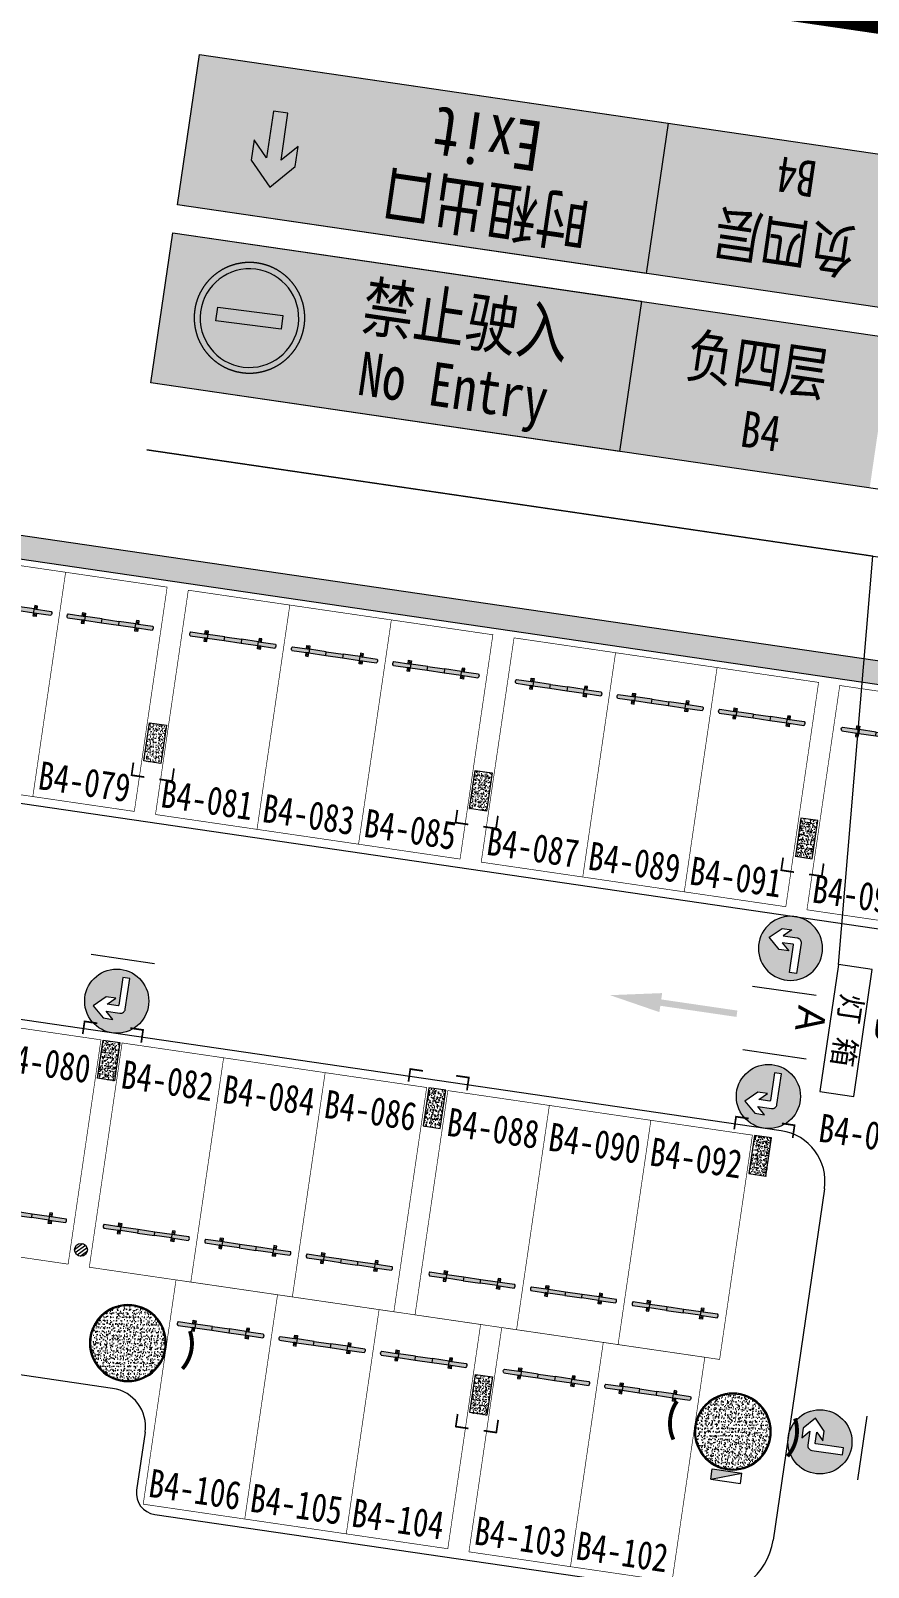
# Model space of a CAD drawing. Header units: inches. Extents: x -414268 to 632271, y -366004 to 318730.
# Drawn here: x -48083 to -28492, y 195380 to 231313 of the extents above; entities that cross this region are included whole.
import ezdxf

# ---------------------------------------------------------------- set-up
doc = ezdxf.new("R2010")
doc.units = ezdxf.units.IN
doc.header["$LTSCALE"] = 1200
doc.header["$MEASUREMENT"] = 0
doc.linetypes.add('DASHED', pattern=[19.05, 12.7, -6.35])
doc.layers.get('0').update_dxf_attribs({"linetype": 'CONTINUOUS', "lineweight": 0})
for name, color, linetype, lineweight in [('0--PAI--', 7, 'CONTINUOUS', 0), ('0--PAI--BLUE', 5, 'CONTINUOUS', 0), ('0--PAI--RED', 1, 'CONTINUOUS', 0), ('0--弧型立面标', 7, 'CONTINUOUS', 0), ('0--挡车架', 7, 'CONTINUOUS', 0), ('0--灯箱字(黄底黑字)', 7, 'CONTINUOUS', 0), ('0--灯箱编号', 3, 'CONTINUOUS', 0), ('0--直行箭头', 7, 'CONTINUOUS', 0), ('0--立面标', 7, 'CONTINUOUS', 0), ('0--路缘线', 1, 'CONTINUOUS', 0), ('0－－车位', 4, 'CONTINUOUS', 0), ('0－－车位号码', 7, 'CONTINUOUS', 0), ('7', 7, 'CONTINUOUS', 0), ('COL-GRID-UG-1_8A_200701111', 7, 'CONTINUOUS', 0), ('COL-GRID-UG-1_8A_200701112', 7, 'CONTINUOUS', 0), ('COL-GRID-UG-1_8A_200701113', 7, 'CONTINUOUS', 0), ('COL-GRID-UG-1_8A_200701115', 7, 'CONTINUOUS', 0), ('COL-GRID-UG-1_8A_200701116', 7, 'CONTINUOUS', 0), ('COLUMN', 7, 'CONTINUOUS', 0), ('HATCH', 7, 'CONTINUOUS', 0), ('HY消火栓', 7, 'CONTINUOUS', 0), ('LEE-DL1', 7, 'CONTINUOUS', 0), ('PUB_TEXT', 7, 'CONTINUOUS', 0), ('PUB_TITLE', 7, 'CONTINUOUS', 0)]:
    doc.layers.add(name, color=color, linetype=linetype, lineweight=lineweight)
doc.layers.add('0--灯箱--字', color=7, linetype='CONTINUOUS', lineweight=0, true_color=0xf7f7f7)
doc.styles.add('-宋体', font='', dxfattribs={"width": 0.8})
doc.styles.add('-黑体', font='simhei.ttf', dxfattribs={"width": 0.8})
doc.styles.add('方正大黑', font='', dxfattribs={"width": 0.8})
doc.styles.get('-宋体').set_extended_font_data('SimSun')
doc.styles.get('方正大黑').set_extended_font_data('FZDaHei-B02S')

# ---------------------------------------------------------------- blocks, each defined once
blk = doc.blocks.new('COL-GRID-UG-1.8a 20070111$0$.8')
at = {"layer": 'COL-GRID-UG-1_8A_200701112'}
h = blk.add_hatch(dxfattribs=at)
h.set_pattern_fill('AR-CONC', color=251, scale=0.02, angle=8.3206, style=0)
h.set_pattern_definition([(50, (-65.09035, -5.26929), (0.14345204, -0.01255043), [0.015, -0.165]), (355, (-65.09035, -5.26929), (-0.02775027, 0.15043843), [0.012, -0.132]), (100.4514, (-65.0784, -5.27034), (0.11570188, 0.1378879), [0.01274804, -0.14022842]), (46.1842, (-65.09035, -5.2293), (0.2134482, -0.0331038), [0.0225, -0.2475]), (96.6356, (-65.07256, -5.23205), (0.18693254, 0.1948236), [0.01912206, -0.2103426]), (351.1842, (-65.09035, -5.2293), (0.1869324, 0.1948237), [0.018, -0.198]), (21, (-65.07035, -5.23929), (0.1193814, -0.08052378), [0.015, -0.165]), (326, (-65.07035, -5.23929), (0.04866307, 0.14503), [0.012, -0.132]), (71.4514, (-65.0604, -5.246), (0.16804453, 0.0645061), [0.01274804, -0.14022842]), (37.5, (-65.09035, -5.26929), (0.00243197, 0.06657877), [0, -0.1304, 0, -0.134, 0, -0.1325]), (7.5, (-65.09035, -5.26929), (0.05261391, 0.07888234), [0, -0.0764, 0, -0.1274, 0, -0.0505]), (327.5, (-65.13495, -5.26929), (0.106764487, -0.004510974), [0, -0.05, 0, -0.156, 0, -0.207]), (317.5, (-65.15495, -5.26929), (0.11663723, 0.020021), [0, -0.065, 0, -0.1036, 0, -0.147])])
h.paths.add_polyline_path([(0.45, -0.2), (-0.45, -0.2), (-0.45, 0.2), (0.45, 0.2)])
at = {"layer": 'COL-GRID-UG-1_8A_200701113'}
blk.add_lwpolyline([(0.45, -0.2), (-0.45, -0.2), (-0.45, 0.2), (0.45, 0.2)], close=True, dxfattribs=at)
blk = doc.blocks.new('COL-GRID-UG-1.8a 20070111$0$COL_1.8')
at = {"layer": 'COL-GRID-UG-1_8A_200701116'}
h = blk.add_hatch(dxfattribs=at)
h.set_pattern_fill('STEEL', color=256, scale=0.5, style=0)
h.set_pattern_definition([(315, (21.45, -21.45), (-0.04419417, -0.04419417), []), (315, (21.45, -21.48125), (-0.04419417, -0.04419417), [])])
edge = h.paths.add_edge_path(flags=16)
edge.add_arc((0, 0), 0.875, 0, 360)
edge = h.paths.add_edge_path()
edge.add_arc((0, 0), 0.9, 0, 360)
h = blk.add_hatch(dxfattribs=at)
h.set_pattern_fill('AR-CONC', color=256, scale=0.025, style=0)
h.set_pattern_definition([(310, (21.45, -21.45), (0.17931505, 0.015688), [0.01875, -0.20625]), (5, (21.45, -21.45), (-0.0346878, -0.188048), [0.015, -0.165]), (259.5486, (21.46494, -21.4487), (0.1446273, -0.1723599), [0.015935, -0.1752855]), (313.8158, (21.45, -21.5), (0.2668103, 0.0413798), [0.028125, -0.309375]), (263.3644, (21.47223, -21.49655), (0.2336657, -0.2435295), [0.0239026, -0.2629282]), (8.8158, (21.45, -21.5), (0.2336655, -0.2435297), [0.0225, -0.2475]), (339, (21.475, -21.4875), (0.14922676, 0.1006547), [0.01875, -0.20625]), (34, (21.475, -21.4875), (0.0608288, -0.1812875), [0.015, -0.165]), (288.5486, (21.48744, -21.47911), (0.2100557, -0.0806326), [0.015935, -0.1752855]), (322.5, (21.45, -21.45), (0.00303996, -0.08322346), [0, -0.163, 0, -0.1675, 0, -0.165625]), (352.5, (21.45, -21.45), (0.06576738, -0.09860293), [0, -0.0955, 0, -0.15925, 0, -0.063125]), (32.5, (21.39425, -21.45), (0.13345561, 0.00563872), [0, -0.0625, 0, -0.195, 0, -0.25875]), (42.5, (21.36925, -21.45), (0.14579654, -0.02502625), [0, -0.08125, 0, -0.1295, 0, -0.18375])])
edge = h.paths.add_edge_path()
edge.add_arc((0, 0), 0.875, 0, 360)
at = {"layer": 'COL-GRID-UG-1_8A_200701115'}
for radius in [0.9, 0.875]:
    blk.add_circle((0, 0), radius, dxfattribs=at)
blk = doc.blocks.new('HY')
for p, q in [((0, 0), (0.24, 0)), ((0, 0), (0.24, -0.7)), ((0, 0), (0, -0.7)), ((0.24, 0), (0.24, -0.7)), ((0, -0.7), (0.24, -0.7))]:
    blk.add_line(p, q)
blk.add_solid([(0, 0), (0.24, 0), (0.24, -0.7)])
blk = doc.blocks.new('A$C6F4820FC')
at = {"layer": '0--挡车架'}
h = blk.add_hatch(color=256, dxfattribs=at)
h.paths.add_polyline_path([(2018, 79, 0.395204), (2018, 169), (1617, 169), (1617, 79), (1684, 79)])
h.paths.add_polyline_path([(819, 169), (819, 79), (1217, 79), (1217, 169)])
h.paths.add_polyline_path([(418, 79), (418, 169), (351, 169), (18, 169, 0.395204), (18, 79)])
h = blk.add_hatch(color=256, dxfattribs=at)
h.paths.add_polyline_path([(1617, 169), (1684, 169), (1684, 249), (1617, 249)])
h.paths.add_polyline_path([(1639, 209, -1), (1663, 209, -1)], flags=16)
h.paths.add_polyline_path([(1617, 0), (1684, 0), (1684, 79), (1617, 79)])
h.paths.add_polyline_path([(1639, 40, -1), (1663, 40, -1)], flags=16)
h.paths.add_polyline_path([(351, 249), (351, 169), (418, 169), (418, 249)])
h.paths.add_polyline_path([(397, 209, 1), (372, 209, 1)], flags=16)
h.paths.add_polyline_path([(418, 79), (351, 79), (351, 0), (418, 0)])
h.paths.add_polyline_path([(372, 40, -1), (397, 40, -1)], flags=16)
h = blk.add_hatch(color=40, dxfattribs=at)
h.paths.add_polyline_path([(1217, 169), (1217, 79), (1617, 79), (1617, 169)])
h.paths.add_polyline_path([(819, 79), (819, 169), (418, 169), (418, 79)])
for p, q in [((18, 169), (418, 169)), ((18, 79), (418, 79)), ((819, 169), (1217, 169)), ((819, 79), (1217, 79)), ((1617, 169), (2018, 169)), ((1617, 79), (2018, 79))]:
    blk.add_line(p, q, dxfattribs=at)
for points in [[(418, 169), (351, 169), (351, 249), (418, 249)], [(418, 79), (351, 79), (351, 0), (418, 0)], [(1617, 169), (1684, 169), (1684, 249), (1617, 249)], [(1617, 79), (1684, 79), (1684, 0), (1617, 0)]]:
    blk.add_lwpolyline(points, close=True, dxfattribs=at)
at = {"layer": '0--挡车架', "color": 0}
for points in [[(819, 169), (819, 79), (418, 79), (418, 169)], [(1617, 169), (1617, 79), (1217, 79), (1217, 169)]]:
    blk.add_lwpolyline(points, close=True, dxfattribs=at)
at = {"layer": '0--挡车架'}
for centre in [(385, 209), (385, 40), (1651, 209), (1651, 40)]:
    blk.add_circle(centre, 12.1, dxfattribs=at)
for centre, start, end in [((66, 124), 136.8717, 223.1283), ((1970, 124), 316.8717, 43.1283)]:
    blk.add_arc(centre, 65.8, start, end, dxfattribs=at)
blk = doc.blocks.new('A$C001A7B1A')
at = {"layer": '0－－车位', "const_width": 15}
blk.add_lwpolyline([(2407, 5308), (7, 5308), (7, 7), (2407, 7)], close=True, dxfattribs=at)
at = {"layer": '0--挡车架'}
blk.add_blockref('A$C6F4820FC', (190, 883), dxfattribs=at)
blk = doc.blocks.new('A$C7C86658F')
at = {"lineweight": 0, "ltscale": 5}
blk.add_lwpolyline([(-6107, 112213), (-3107, 112213), (-3107, 113013), (-6107, 113013)], close=True, dxfattribs=at)
at = {"layer": 'PUB_TEXT', "style": '-宋体'}
blk.add_text('灯 箱', height=500, dxfattribs=at).set_placement((-5467, 112392))
blk = doc.blocks.new('A$C05C00BD5')
blk.add_blockref('A$C7C86658F', (15918, -1756))
at = {"color": 1, "style": '方正大黑'}
for s, p in [('B', (10869, 111531)), ('A', (10869, 109671))]:
    blk.add_text(s, height=662, dxfattribs=at).set_placement(p)
blk = doc.blocks.new('A$C27BC456A')
blk.add_hatch(color=250).paths.add_polyline_path([(14885, 112856), (14885, 114956), (8330, 114956), (8330, 112856)])
at = {"color": 250}
blk.add_lwpolyline([(8330, 114956), (14885, 114956), (14885, 112856), (8330, 112856), (8330, 114956)], dxfattribs=at)
blk = doc.blocks.new('A$C53BB72EC')
at = {"layer": '0--灯箱--字', "true_color": 0xf7f7f7}
blk.add_hatch(color=7, dxfattribs=at).paths.add_polyline_path([(6264, -28315), (5705, -27793), (5226, -27793), (5600, -28143), (4493, -28143), (4493, -28486), (5600, -28486), (5226, -28836), (5705, -28836)])
at = {"layer": '0--灯箱--字', "color": 7, "true_color": 0xf7f7f7}
blk.add_lwpolyline([(6264, -28315), (5705, -27793), (5226, -27793), (5600, -28143), (4493, -28143), (4493, -28486), (5600, -28486), (5226, -28836), (5705, -28836)], close=True, dxfattribs=at)
blk = doc.blocks.new('A$C36DA1677')
at = {"layer": '0--PAI--RED'}
h = blk.add_hatch(color=256, dxfattribs=at)
edge = h.paths.add_edge_path()
edge.add_arc((120, 120), 120, 0, 360)
h.paths.add_polyline_path([(200, 103), (200, 137), (40, 137), (40, 103)], flags=16)
at = {"layer": '0--PAI--'}
blk.add_lwpolyline([(200, 103), (200, 137), (40, 137), (40, 103)], close=True, dxfattribs=at)
blk.add_circle((120, 120), 120, dxfattribs=at)
blk = doc.blocks.new('A$C443C2777')
at = {"layer": '0--PAI--', "xscale": 9, "yscale": 9, "zscale": 9}
blk.add_blockref('A$C36DA1677', (0, 0), dxfattribs=at)
blk = doc.blocks.new('A$C01A83D55')
at = {"linetype": 'DASHED', "lineweight": 15, "ltscale": 20, "true_color": 0xeff0f0}
h = blk.add_hatch(color=7, dxfattribs=at)
h.paths.add_polyline_path([(0, 1675, 1), (3350, 1675, 1)])
h.paths.add_polyline_path([(3168, 1685, -1), (182, 1685, -1)], flags=16)
h.paths.add_polyline_path([(2671, 1896), (2671, 1473), (680, 1473), (680, 1896)], flags=0)
at = {"true_color": 0xeff0f0}
blk.add_hatch(color=7, dxfattribs=at).paths.add_polyline_path([(2671, 1473), (2671, 1896), (680, 1896), (680, 1473)])
at = {"linetype": 'DASHED', "lineweight": 15, "ltscale": 20}
blk.add_circle((1675, 1675), 1675, dxfattribs=at)
at = {"xscale": 1.382400000002235, "yscale": 1.382400000002235, "zscale": 1.382400000002235}
blk.add_blockref('A$C443C2777', (182, 192), dxfattribs=at)
blk = doc.blocks.new('A$C50091FAB')
at = {"layer": '0--PAI--BLUE'}
h = blk.add_hatch(color=256, dxfattribs=at)
edge = h.paths.add_edge_path()
edge.add_arc((300, 400), 300, 0, 360)
edge = h.paths.add_edge_path(flags=16)
edge.add_line((312, 574), (384, 507))
edge.add_line((384, 507), (254, 507))
edge.add_arc((254, 463), 44, 90, 180)
edge.add_line((210, 463), (210, 174))
edge.add_line((210, 174), (276, 174))
edge.add_line((276, 174), (276, 436))
edge.add_arc((281, 436), 5, 90, 180, ccw=False)
edge.add_line((281, 441), (384, 441))
edge.add_line((384, 441), (312, 374))
edge.add_line((312, 374), (404, 374))
edge.add_line((404, 374), (512, 474))
edge.add_line((512, 474), (404, 574))
edge.add_line((404, 574), (312, 574))
at = {"layer": '0--PAI--'}
blk.add_lwpolyline([(312, 574), (384, 507), (254, 507, 0.414214), (210, 463), (210, 174), (276, 174), (276, 436, -0.414214), (281, 441), (384, 441), (312, 374), (404, 374), (512, 474), (404, 574)], format="xyb", close=True, dxfattribs=at)
blk.add_circle((300, 400), 300, dxfattribs=at)
at = {"layer": '7'}
blk.add_line((600, 0), (0, 0), dxfattribs=at)

msp = doc.modelspace()

# ---------------------------------------------------------------- hatches: boundary and pattern name
msp.add_hatch(color=250).paths.add_polyline_path([(-33175.2, 229149.9), (-44136.6, 230753.1), (-44650.2, 227241.4), (-33688.7, 225638.3)])
at = {"lineweight": 0, "ltscale": 5}
for points in [[(-27836, 224782.3), (-33688.7, 225638.3), (-33175.2, 229149.9), (-27322.4, 228294)], [(-33798.8, 224986.2), (-27946, 224130.3), (-28459.6, 220618.6), (-34312.4, 221474.6)]]:
    msp.add_hatch(color=152, dxfattribs=at).paths.add_polyline_path(points)
at = {"layer": '0--直行箭头'}
msp.add_hatch(color=256, dxfattribs=at).paths.add_polyline_path([(-34533.1, 208758.8), (-33313.2, 208807.7), (-33334.9, 208659.3), (-31553.8, 208398.8), (-31575.5, 208250.4), (-33356.6, 208510.9), (-33378.3, 208362.5)])
at = {"layer": 'HATCH'}
h = msp.add_hatch(color=256, dxfattribs=at)
edge = h.paths.add_edge_path(flags=16)
edge.add_line((-8005.6, 137176.9), (-2062.7, 212188.8))
edge.add_line((-2062.7, 212188.8), (-76922.2, 223137.1))
edge.add_arc((-79587.5, 308243.5), 85148.2, 259.243969, 271.793724, ccw=False)
edge.add_arc((658825.3, 179836.8), 755630.3, 176.6044954, 182.0416388)
edge.add_arc((-86881.3, 153253.6), 9450, 182.04164, 261.67951)
edge.add_line((-88248.8, 143903.1), (-13337.9, 132947.4))
edge.add_line((-13337.9, 132947.4), (-8005.6, 137176.9))
edge = h.paths.add_edge_path()
edge.add_line((-7476.2, 136894.8), (-1473.8, 212658.5))
edge.add_line((-1473.8, 212658.5), (-76890.9, 223688.4))
edge.add_arc((-79587.5, 308243.5), 84598.2, 258.82023, 271.826634, ccw=False)
edge.add_arc((658825.3, 179836.8), 756180.3, 176.5569181, 182.0416388)
edge.add_arc((-86881.3, 153253.6), 10000, 182.04164, 261.67951)
edge.add_line((-88328.4, 143358.9), (-13182.3, 132368.8))
edge.add_line((-13182.3, 132368.8), (-7476.2, 136894.8))
at = {"layer": 'LEE-DL1'}
h = msp.add_hatch(dxfattribs=at)
h.set_pattern_fill('ANSI31', color=256, scale=533.333333, style=0)
h.set_pattern_definition([(36.6794, (-13847.56, 174842.63), (-39.82246, 53.46603), [])])
edge = h.paths.add_edge_path()
edge.add_arc((-46905.6, 202803.8), 150, 0, 360)

# ---------------------------------------------------------------- linework, layer by layer
at = {"color": 250}
for points in [[(-16557.1, 223132.8), (-44650.2, 227241.4), (-44136.6, 230753.1), (-16043.5, 226644.4), (-16557.1, 223132.8)], [(-33688.7, 225638.3), (-44650.2, 227241.4), (-44136.6, 230753.1), (-33175.2, 229149.9), (-33688.7, 225638.3)], [(-33688.7, 225638.3), (-44650.2, 227241.4), (-44136.6, 230753.1), (-33175.2, 229149.9), (-33688.7, 225638.3)], [(-44760.2, 226589.4), (-16667.1, 222480.7), (-17180.7, 218969.1), (-45273.8, 223077.7), (-44760.2, 226589.4)]]:
    msp.add_lwpolyline(points, dxfattribs=at)
at = {"color": 6}
msp.add_lwpolyline([(-29189.5, 209473), (-28385.5, 219027.7), (-45367, 221511.3), (-17406.9, 217422.1)], dxfattribs=at)
at = {"layer": '0--弧型立面标', "const_width": 90}
for points in [[(-44534.5, 200021.2, 0.2679492), (-44359.3, 200904, 0.2679492)], [(-33050.5, 198366.9, -0.2679492), (-32965.6, 199262.9, -0.2679492)], [(-30381.4, 197976.6, 0.2679492), (-30206.2, 198859.4, 0.2679492)]]:
    msp.add_lwpolyline(points, format="xyb", dxfattribs=at)
at = {"layer": '0--立面标', "const_width": 40}
for points in [[(-45426.7, 213859.3), (-45723.6, 213902.7), (-45680.2, 214199.6)], [(-45072.7, 213807.5), (-44775.9, 213764.1), (-44732.5, 214061)], [(-37849.6, 212751.2), (-38146.5, 212794.6), (-38103.1, 213091.4)], [(-37495.6, 212699.4), (-37198.8, 212656), (-37155.4, 212952.8)], [(-30230.7, 211636.9), (-30527.5, 211680.3), (-30484.1, 211977.1)], [(-29876.7, 211585.1), (-29579.8, 211541.7), (-29536.4, 211838.5)], [(-46526.4, 208102.5), (-46823.2, 208146), (-46866.7, 207849.1)], [(-45751.4, 207989.2), (-45454.6, 207945.8), (-45498, 207648.9)], [(-38907.4, 206988.3), (-39204.3, 207031.7), (-39247.7, 206734.8)], [(-38132.5, 206874.9), (-37835.6, 206831.5), (-37879, 206534.7)], [(-31288.5, 205874), (-31585.3, 205917.4), (-31628.8, 205620.5)], [(-30513.5, 205760.6), (-30216.7, 205717.2), (-30260.1, 205420.4)], [(-37843.6, 198626.1), (-38140.5, 198669.5), (-38097.1, 198966.3)], [(-37489.6, 198574.3), (-37192.8, 198530.9), (-37149.4, 198827.7)]]:
    msp.add_lwpolyline(points, dxfattribs=at)
at = {"layer": '0--路缘线'}
for p, q in [((-76858.5, 217417.7), (-9126.6, 207511.8)), ((-30530.2, 205588.9), (-63529.1, 210415)), ((-29516.4, 204227.9), (-30717.6, 196015.2)), ((-46166.8, 199562.9), (-53291, 200604.9)), ((-45406.5, 198542.2), (-45605.4, 197182)), ((-45183, 196614.9), (-32418.8, 194748.1))]:
    msp.add_line(p, q, dxfattribs=at)
for centre, radius, start, end in [((-30703.8, 204401.5), 1200, 351.6794, 81.6794), ((-46297, 198672.4), 900, 351.6794, 81.6794), ((-45110.7, 197109.6), 500, 171.6794, 261.6794), ((-32201.8, 196232.3), 1500, 261.6794, 351.6794)]:
    msp.add_arc(centre, radius, start, end, dxfattribs=at)
at = {"layer": 'COLUMN'}
for points in [[(-7476.2, 136894.8), (-1473.8, 212658.5), (-76890.9, 223688.4, -0.0568122), (-95990.1, 225250.7, 0.0239362), (-96875, 152897.3, 0.3621818), (-88328.4, 143358.9), (-13182.3, 132368.8)], [(-8005.6, 137176.9), (-2062.7, 212188.8), (-76922.2, 223137.1, -0.0548134), (-95478.5, 224591.4, 0.0237285), (-96325.3, 152916.9, 0.3621818), (-88248.8, 143903.1), (-13337.9, 132947.4)]]:
    msp.add_lwpolyline(points, format="xyb", close=True, dxfattribs=at)
at = {"layer": 'LEE-DL1'}
msp.add_circle((-46905.6, 202803.8), 150, dxfattribs=at)
at = {"layer": 'PUB_TITLE', "const_width": 300}
msp.add_lwpolyline([(-142101.6, 126764.9), (23833.1, 102496.7), (41198.6, 221233.5), (-124736.2, 245501.7)], close=True, dxfattribs=at)

# ---------------------------------------------------------------- block references
for name, p, rotation in [('A$C53BB72EC', (-13569.4, 229757.1), 261.6793996827774), ('A$C05C00BD5', (-137064.7, 235164.7), 261.679399684028), ('A$C001A7B1A', (-49590.4, 202810.4), 351.6793996836047), ('A$C001A7B1A', (-46720.9, 202390.7), 351.6793996836047), ('A$C001A7B1A', (-44346.2, 202043.4), 351.6793996836047), ('A$C001A7B1A', (-41971.4, 201696.1), 351.6793996836047), ('A$C001A7B1A', (-39101.9, 201276.4), 351.6793996836047), ('A$C001A7B1A', (-36727.2, 200929.1), 351.6793996836047), ('A$C001A7B1A', (-34352.5, 200581.8), 351.6793996836047)]:
    msp.add_blockref(name, p, dxfattribs=dict(rotation=rotation))
at = {"xscale": 1.689999999944121, "yscale": 1.690000000002328, "zscale": 1.68999999998348, "rotation": 351.6793996836047}
msp.add_blockref('A$C27BC456A', (-86803.1, 36396.6), dxfattribs=at)
at = {"linetype": 'DASHED', "lineweight": 15, "ltscale": 20, "xscale": -0.7722624006674729, "yscale": 0.7722624001471557, "zscale": 0.7722623999929205, "rotation": 172.7000547105083}
msp.add_blockref('A$C01A83D55', (-44084.8, 226047), dxfattribs=at)
at = {"xscale": -1, "rotation": 171.6793996836047}
for p in [(-49647.5, 219004.1), (-47272.8, 218656.8), (-44403.3, 218237.1), (-42028.6, 217889.8), (-39653.9, 217542.5), (-36784.4, 217122.9), (-34409.7, 216775.6), (-32034.9, 216428.2), (-29165.4, 216008.6), (-44690.3, 202108.9), (-42315.6, 201761.6), (-39940.8, 201414.3), (-37071.4, 200994.6), (-34696.6, 200647.3)]:
    msp.add_blockref('A$C001A7B1A', p, dxfattribs=at)
at = {"layer": '7', "yscale": 2.5, "zscale": 2.5}
for p, xscale, rotation in [((-29713.8, 208755.6), -2.499999999999108, 351.679399683999), ((-45184.3, 209500.7), 2.499999999999106, 171.6793976268212), ((-29941.5, 207271.4), 2.499999999999106, 171.6793976268212), ((-28742.5, 197426.9), 2.499999999999106, 81.67939762682118)]:
    msp.add_blockref('A$C50091FAB', p, dxfattribs=dict(at, xscale=xscale, rotation=rotation))
at = {"layer": 'COL-GRID-UG-1_8A_200701111', "yscale": 1000.000000000002, "zscale": 1000}
for name, p, xscale, rotation in [('COL-GRID-UG-1.8a 20070111$0$.8', (-45172.6, 214653.2), 1000.000000000001, 81.67939968361085), ('COL-GRID-UG-1.8a 20070111$0$.8', (-37553.6, 213539), 1000.000000000001, 81.67939968361085), ('COL-GRID-UG-1.8a 20070111$0$.8', (-29934.7, 212424.7), -999.9999999999978, 81.67939968361078), ('COL-GRID-UG-1.8a 20070111$0$.8', (-46257.9, 207232.2), 1000.000000000001, 81.67939968361085), ('COL-GRID-UG-1.8a 20070111$0$.8', (-38639, 206117.9), -999.9999999999978, 81.67939968361078), ('COL-GRID-UG-1.8a 20070111$0$.8', (-31020, 205003.6), -999.9999999999978, 81.67939968361078), ('COL-GRID-UG-1.8a 20070111$0$COL_1.8', (-45809.7, 200622.2), -999.9999999999881, 171.6793996836047), ('COL-GRID-UG-1.8a 20070111$0$.8', (-37547.6, 199413.9), 1000.000000000001, 81.67939968361085), ('COL-GRID-UG-1.8a 20070111$0$COL_1.8', (-31660.3, 198552.8), -999.9999999999881, 171.6793996836047)]:
    msp.add_blockref(name, p, dxfattribs=dict(at, xscale=xscale, rotation=rotation))
at = {"layer": 'HY消火栓', "xscale": 999.9999999999984, "yscale": 1000.000000000002, "zscale": 1000, "rotation": 81.679399683658}
msp.add_blockref('HY', (-32176.4, 197442.3), dxfattribs=at)

# ---------------------------------------------------------------- texts
at = {"layer": '0--灯箱字(黄底黑字)', "color": 7, "true_color": 0xffffff, "style": '-宋体', "width": 0.8}
for s, height, rotation, p in [('Exit', 1170, 171.6794, (-36065.1, 229171.9)), ('B4', 845, 171.6794, (-29655.8, 228247.1)), ('时租出口', 1115.4, 171.6794, (-34955, 227352.5)), ('负四层', 1014, 171.6794, (-28728.4, 226625.3)), ('禁止驶入', 1115.4, 351.6794, (-40385.8, 224346.8)), ('负四层', 1014, 351.6794, (-32796, 223242)), ('No Entry', 1022.45, 351.6794, (-40474, 222808.7)), ('B4', 845, 351.6794, (-31517.9, 221597.6))]:
    msp.add_text(s, height=height, rotation=rotation, dxfattribs=at).set_placement(p)
at = {"layer": '0--灯箱编号', "color": 3, "style": '-黑体', "width": 0.8}
msp.add_text('B4-010', height=660, rotation=351.6794, dxfattribs=at).set_placement((-29683.3, 205339.7))
at = {"layer": '0－－车位号码', "style": '-黑体', "width": 0.8}
for s, p in [('B4-079', (-47937.4, 213581)), ('B4-081', (-45068, 213161.3)), ('B4-083', (-42693.2, 212814)), ('B4-085', (-40318.5, 212466.7)), ('B4-087', (-37449, 212047.1)), ('B4-089', (-35074.3, 211699.7)), ('B4-091', (-32699.5, 211352.4)), ('B4-093', (-29830.1, 210932.8)), ('B4-080', (-48868.9, 207010.9)), ('B4-082', (-45999.4, 206591.2)), ('B4-084', (-43624.6, 206243.9)), ('B4-086', (-41249.9, 205896.6)), ('B4-088', (-38380.4, 205477)), ('B4-090', (-36005.7, 205129.6)), ('B4-092', (-33631, 204782.3)), ('B4-106', (-45354.9, 197033.1)), ('B4-105', (-42980.2, 196685.8)), ('B4-104', (-40605.5, 196338.5)), ('B4-103', (-37736, 195918.8)), ('B4-102', (-35361.3, 195571.5))]:
    msp.add_text(s, height=660, rotation=351.6794, dxfattribs=at).set_placement(p)

doc.saveas('drawing.dxf')
